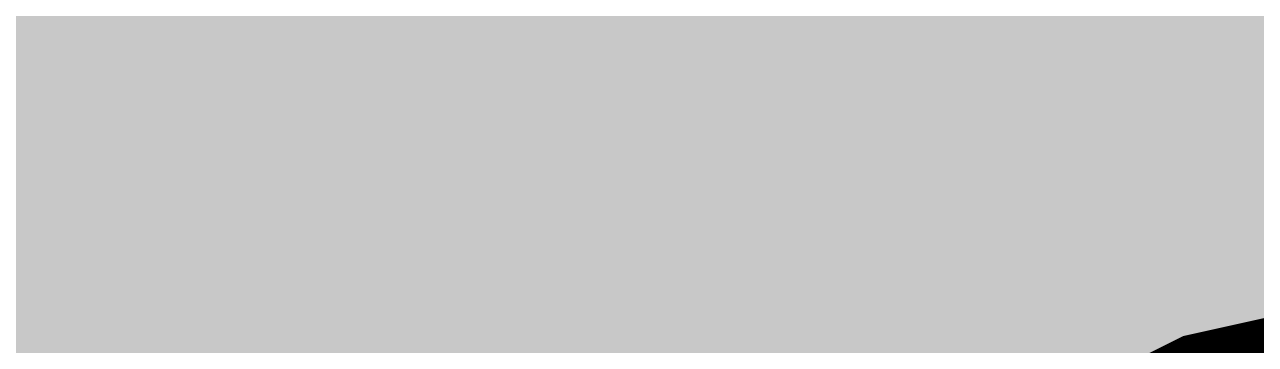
# Model space of a CAD drawing. Header units: millimetres. Extents: x -11 to 223, y -88 to 3.
# Drawn here: x 18.844 to 19.524, y -35.742 to -35.565 of the extents above; entities that cross this region are included whole.
import ezdxf

# ---------------------------------------------------------------- set-up
doc = ezdxf.new("R2010")
doc.units = ezdxf.units.MM
doc.header["$MEASUREMENT"] = 0
for name, color, linetype, true_color in [('Bottom-Layer', 7, 'Continuous', 0x0000ff), ('Multi-Layer', 7, 'Continuous', 0xc0c0c0), ('Top-Layer', 7, 'Continuous', 0xff0000)]:
    doc.layers.add(name, color=color, linetype=linetype, true_color=true_color)

msp = doc.modelspace()

# ---------------------------------------------------------------- hatches: boundary and pattern name
at = {"layer": 'Bottom-Layer'}
msp.add_hatch(color=256, dxfattribs=at).paths.add_polyline_path([(-10.33528, 1.97866), (-0.38039, 1.97866), (-0.84578, 1.72673), (-1.19549, 1.32954), (-1.38645, 0.83599), (-1.39516, 0.30686), (-1.22055, -0.1927), (-0.8841, -0.60119), (-0.42726, -0.8683), (0.09374, -0.96115), (1.79374, -0.96115), (2.31473, -0.8683), (2.77158, -0.60119), (3.10802, -0.1927), (3.28264, 0.30686), (3.27393, 0.83599), (3.08296, 1.32954), (2.73326, 1.72673), (2.26787, 1.97866), (222.62891, 1.97866), (222.62891, -87.47523), (-10.33528, -87.47523)])
at = {"layer": 'Top-Layer'}
msp.add_hatch(color=256, dxfattribs=at).paths.add_polyline_path([(-10.33528, 1.97866), (-0.38039, 1.97866), (-0.84578, 1.72673), (-1.19549, 1.32954), (-1.38645, 0.83599), (-1.39516, 0.30686), (-1.22055, -0.1927), (-0.8841, -0.60119), (-0.42726, -0.8683), (0.09374, -0.96115), (1.79374, -0.96115), (2.31473, -0.8683), (2.77158, -0.60119), (3.10802, -0.1927), (3.28264, 0.30686), (3.27393, 0.83599), (3.08296, 1.32954), (2.73326, 1.72673), (2.26787, 1.97866), (222.62891, 1.97866), (222.62891, -87.47523), (-10.33528, -87.47523)])

# ---------------------------------------------------------------- linework, layer by layer
at = {"layer": 'Bottom-Layer', "const_width": 0.0508}
msp.add_lwpolyline([(17.5889, -38.45568), (17.68628, -39.19542), (17.97181, -39.88475), (18.42603, -40.47669), (19.01797, -40.9309), (19.7073, -41.21643), (20.44704, -41.31382), (21.18678, -41.21643), (21.87611, -40.9309), (22.46806, -40.47669), (22.92227, -39.88475), (23.2078, -39.19542), (23.30519, -38.45568), (23.2078, -37.71593), (22.92227, -37.0266), (22.46806, -36.43466), (21.87611, -35.98045), (21.18678, -35.69492), (20.44704, -35.59753), (19.7073, -35.69492), (19.01797, -35.98045), (18.42603, -36.43466), (17.97181, -37.0266), (17.68628, -37.71593)], close=True, dxfattribs=at)
at = {"layer": 'Multi-Layer', "const_width": 0.64516}
msp.add_lwpolyline([(17.94704, -38.45568, 1), (22.94705, -38.45568, 1)], format="xyb", close=True, dxfattribs=at)
msp.add_lwpolyline([(17.94704, -38.45568, 1), (22.94705, -38.45568, 1)], format="xyb", close=True, dxfattribs=at)
at = {"layer": 'Top-Layer', "const_width": 0.0508}
msp.add_lwpolyline([(22.63884, -36.62128), (22.13332, -36.14798), (21.52882, -35.81016), (20.8608, -35.62764), (20.1685, -35.61114), (19.49255, -35.76162), (18.87263, -36.07026), (18.34514, -36.51893), (17.94103, -37.0813), (17.68404, -37.72435), (17.58925, -38.41033), (17.66223, -39.09897), (17.89869, -39.74985), (18.28474, -40.32476), (18.79774, -40.78994), (15.36478, -40.78994)], dxfattribs=at)

doc.saveas('drawing.dxf')
